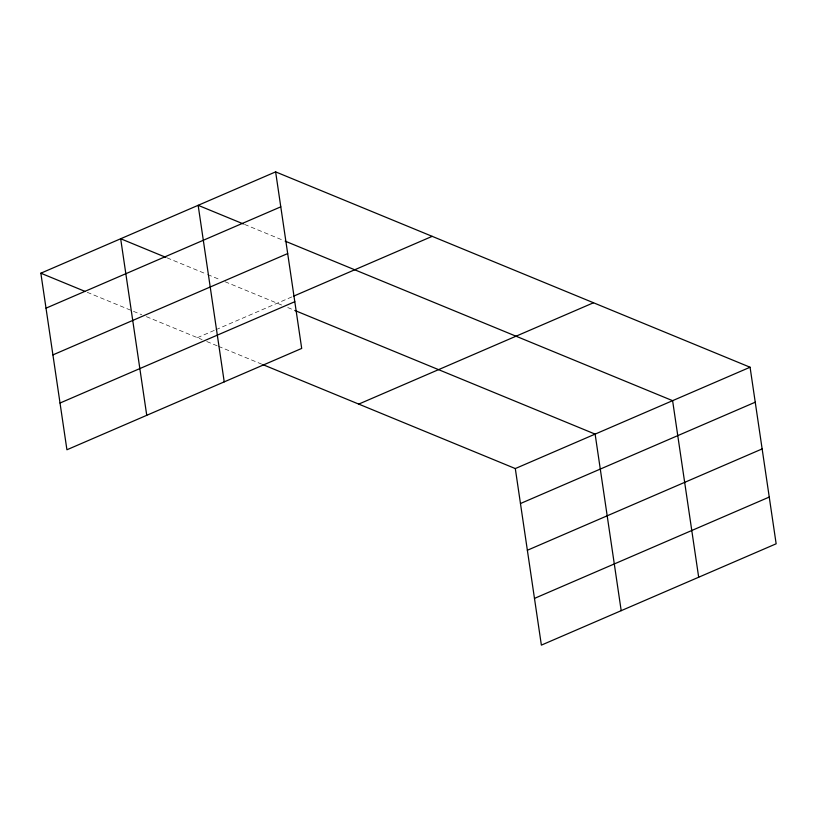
<?xml version="1.0" encoding="UTF-8"?>
<svg xmlns="http://www.w3.org/2000/svg" width="817" height="817" viewBox="0 0 817 817"><rect width="100%" height="100%" fill="white"/><g stroke="black" fill="none" stroke-linecap="round" stroke-linejoin="round"><path stroke-width="0.61" stroke-dasharray="4.08 3.06" d="M197.418 337.676L214.769 330.18M215.933 329.68L292.272 296.734M244.538 224.409L283.969 240.647M167.066 257.855L206.497 274.093M207.661 274.563L220.416 279.822M225.053 281.732L281.916 305.149M287.768 307.549L293.609 309.96M87.245 292.302L141.75 314.749M146.386 316.659L202.095 339.596M206.772 341.526L217.291 345.857M218.456 346.337L261.716 364.147"/><path stroke-width="1.23" d="M275.625 171.876L301.698 348.43L66.923 449.769L40.85 273.205L275.625 171.876L750.077 367.231L776.15 543.795L541.375 645.124L515.302 468.57L262.88 364.627M46.018 308.162L280.782 206.834M52.911 354.895L287.686 253.566M293.436 296.234L432.193 236.338M60.019 403.036L294.794 301.708M358.734 404.098L593.51 302.76M515.302 468.57L750.077 367.231M520.47 503.527L755.245 402.199M527.363 550.26L762.138 448.921M534.471 598.401L769.246 497.063M243.384 223.94L198.153 205.312L224.226 381.876M285.133 241.127L672.605 400.677L698.678 577.231M165.902 257.375L120.671 238.748L146.743 415.312M294.774 310.44L595.123 434.113L621.196 610.677M40.85 273.205L84.917 291.352"/></g></svg>
